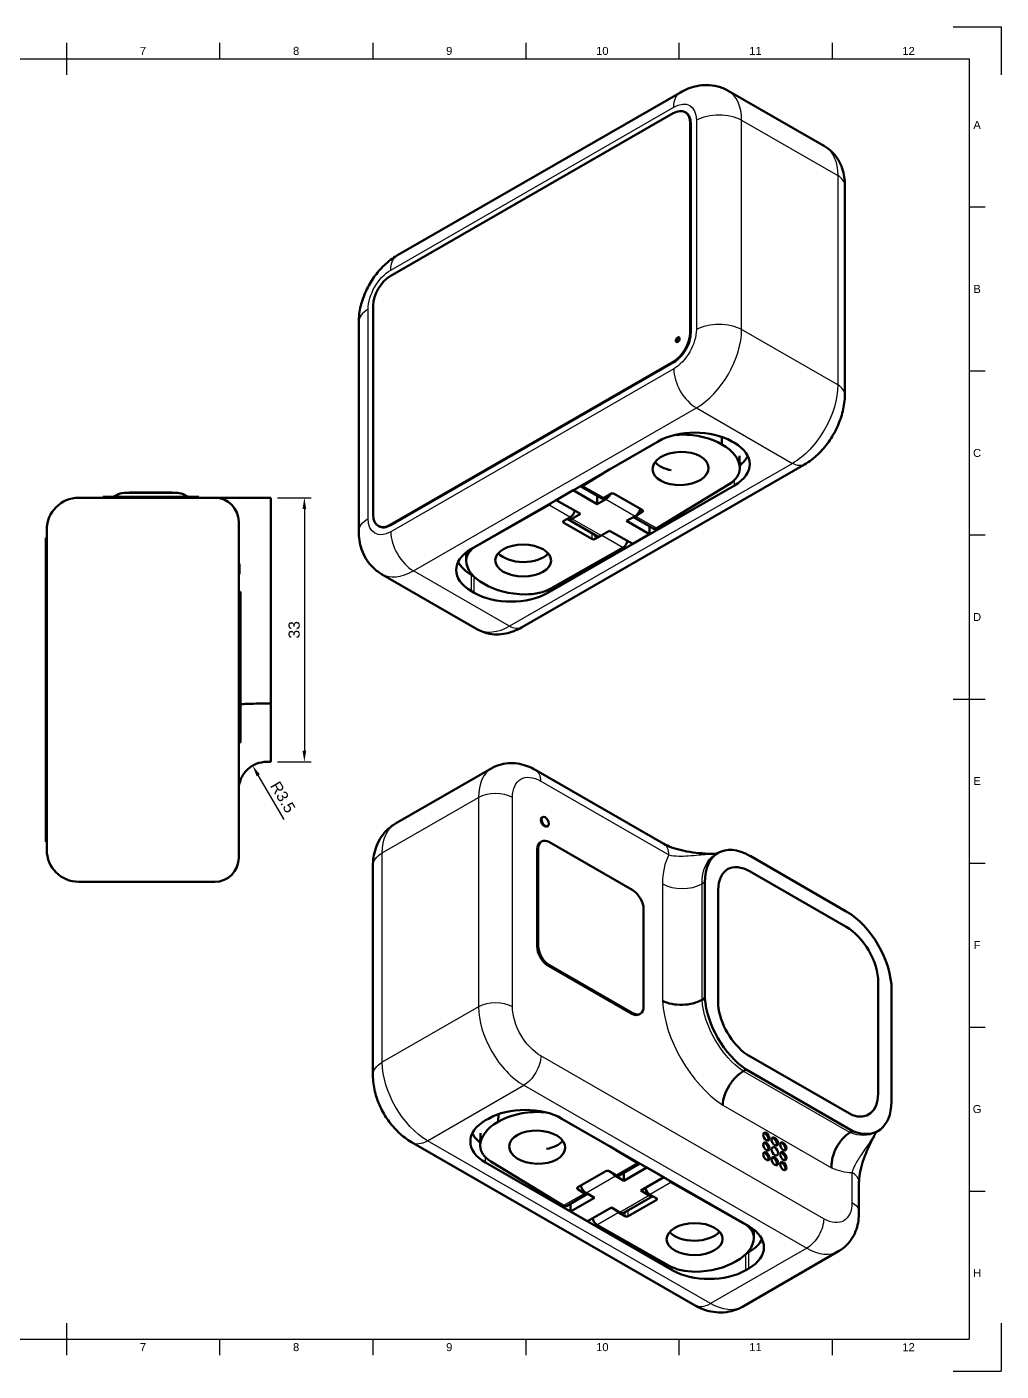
# Model space of a CAD drawing. Header units: millimetres. Extents: x 0 to 594, y 0 to 420.
# Drawn here: x 289.6 to 594, y 0 to 420 of the extents above; entities that cross this region are included whole.
import ezdxf
from ezdxf.enums import TextEntityAlignment as Align

# ---------------------------------------------------------------- set-up
doc = ezdxf.new("R2010")
doc.units = ezdxf.units.MM
doc.header["$LTSCALE"] = 0.75
for name, color, linetype, lineweight in [('Border', 7, 'Continuous', 25), ('Dimensions', 7, 'Continuous', 25), ('Visible', 7, 'Continuous', 50), ('Visible Narrow', 7, 'Continuous', 25)]:
    doc.layers.add(name, color=color, linetype=linetype, lineweight=lineweight)
doc.styles.add('FusionTitle', font='arial.ttf')
doc.styles.get("Standard").update_dxf_attribs({"font": 'arial.ttf'})
doc.dimstyles.new('ISO-25', dxfattribs={"dimtxt": 3.5, "dimasz": 3.5, "dimexe": 2.1, "dimexo": 2.1, "dimgap": 1.4, "dimtad": 1, "dimzin": 12, "dimdsep": 46, "dimtxsty": 'Standard', "dimcen": 0, "dimclrd": 256, "dimclre": 256, "dimclrt": 256, "dimazin": 3, "dimtp": 0.1, "dimtm": 0.1, "dimtfac": 0.714286, "dimtmove": 0, "dimatfit": 3, "dimfxl": 1, "dimtzin": 12, "dimarcsym": 0})

# ---------------------------------------------------------------- blocks, each defined once
blk = doc.blocks.new('ISO_A2_SHEET')
at = {"layer": 'Border'}
for p, q in [((302, 415), (302, 405)), ((349.8333, 415), (349.8333, 410)), ((397.6666, 415), (397.6666, 410)), ((445.4999, 415), (445.4999, 410)), ((493.3332, 415), (493.3332, 410)), ((541.1665, 415), (541.1665, 410)), ((20, 410), (584, 410)), ((584, 410), (584, 10)), ((584, 363.75), (589, 363.75)), ((584, 312.5), (589, 312.5)), ((584, 261.25), (589, 261.25)), ((579, 210), (589, 210)), ((584, 158.75), (589, 158.75)), ((584, 107.5), (589, 107.5)), ((584, 56.25), (589, 56.25)), ((302, 15), (302, 5)), ((20, 10), (584, 10)), ((349.8333, 10), (349.8333, 5)), ((397.6666, 10), (397.6666, 5)), ((445.4999, 10), (445.4999, 5)), ((493.3332, 10), (493.3332, 5)), ((541.1665, 10), (541.1665, 5))]:
    blk.add_line(p, q, dxfattribs=at)
at = {"layer": 'Defpoints'}
for p, q in [((579, 420), (594, 420)), ((594, 420), (594, 405)), ((594, 15), (594, 0)), ((579, 0), (594, 0))]:
    blk.add_line(p, q, dxfattribs=at)
at = {"layer": 'Border', "style": 'FusionTitle'}
for s, p in [('7', (325.91665, 412.5)), ('8', (373.74995, 412.5)), ('9', (421.58325, 412.5)), ('10', (469.41655, 412.5)), ('11', (517.24985, 412.5)), ('12', (565.08315, 412.5)), ('A', (586.5, 389.375)), ('B', (586.5, 338.125)), ('C', (586.5, 286.875)), ('D', (586.5, 235.625)), ('E', (586.5, 184.375)), ('F', (586.5, 133.125)), ('G', (586.5, 81.875)), ('H', (586.5, 30.625)), ('7', (325.91665, 7.5)), ('8', (373.74995, 7.5)), ('9', (421.58325, 7.5)), ('10', (469.41655, 7.5)), ('11', (517.24985, 7.5)), ('12', (565.08315, 7.5))]:
    blk.add_text(s, height=2.5, dxfattribs=at).set_placement(p, align=Align.MIDDLE)
blk = doc.blocks.new('*D20')
at = {"layer": 'Defpoints', "color": 0, "transparency": 16777216}
for p in [(365.83, 272.87), (365.83, 190.37), (376.33, 190.37)]:
    blk.add_point(p, dxfattribs=at)
at = {"layer": 'Dimensions', "lineweight": -2, "transparency": 16777216}
for p, q in [((367.93, 272.87), (378.43, 272.87)), ((376.33, 269.37), (376.33, 193.87)), ((367.93, 190.37), (378.43, 190.37))]:
    blk.add_line(p, q, dxfattribs=at)
at = {"layer": 'Dimensions', "transparency": 16777216}
for points in [[(375.74, 269.37), (376.91, 269.37), (376.33, 272.87)], [(375.74, 193.87), (376.91, 193.87), (376.33, 190.37)]]:
    blk.add_solid(points, dxfattribs=at)
at = {"layer": 'Dimensions', "transparency": 16777216, "insert": (373.14, 231.62), "char_height": 3.5, "attachment_point": 5, "rotation": 90}
blk.add_mtext('33', dxfattribs=at)
blk = doc.blocks.new('*D21')
at = {"layer": 'Defpoints', "color": 0, "transparency": 16777216}
for p in [(360.14, 189.17), (364.58, 181.62)]:
    blk.add_point(p, dxfattribs=at)
at = {"layer": 'Dimensions', "lineweight": -2, "transparency": 16777216}
blk.add_line((370.05, 172.32), (361.91, 186.15), dxfattribs=at)
at = {"layer": 'Dimensions', "transparency": 16777216}
blk.add_solid([(362.42, 186.45), (361.41, 185.85), (360.14, 189.17)], dxfattribs=at)
at = {"layer": 'Dimensions', "transparency": 16777216, "insert": (369.62, 179.34), "char_height": 3.5, "attachment_point": 5, "rotation": 300.4685}
blk.add_mtext('R3.5', dxfattribs=at)

msp = doc.modelspace()

# ---------------------------------------------------------------- linework, layer by layer
at = {"layer": 'Visible', "extrusion": (0.707107, -0.407196, -0.578093)}
for p, q in [((405.404, 348.63, -50.069), (493.792, 399.529, 22.193)), ((508.763, 400.019, 27.951), (538.815, 382.714, 3.382)), ((491.535, 392.993, 29.558), (403.146, 342.094, -42.704)), ((495.454, 393.259, 33.732), (495.277, 393.361, 33.877)), ((496.838, 324.512, 84.281), (496.838, 389.915, 38.213)), ((497.015, 324.41, 84.137), (497.015, 389.814, 38.068)), ((545.173, 305.068, 56.678), (545.173, 370.472, 10.609)), ((397.843, 332.908, -42.72), (397.843, 267.504, 3.348)), ((393.323, 262.313, -4.022), (393.323, 327.716, -50.091)), ((403.146, 264.427, 12.003), (491.535, 315.326, 84.265)), ((403.323, 264.325, 11.859), (491.711, 315.224, 84.12)), ((428.514, 256.905, 23.031), (486.85, 290.499, 70.724)), ((506.725, 291.898, 64.858), (506.791, 289.51, 66.62)), ((509.831, 290.499, 70.724), (510.715, 289.99, 70.001)), ((512.366, 282.098, 56.369), (512.259, 286.003, 53.488)), ((444.189, 232.36, -15.612), (532.577, 283.259, 56.65)), ((463.331, 276.65, 50.817), (471.752, 281.804, 57.486)), ((510.715, 276.756, 51.213), (452.379, 243.162, 3.521)), ((460.334, 275.229, 49.045), (455.03, 272.175, 44.71)), ((467.847, 270.902, 42.903), (460.334, 275.229, 49.045)), ((462.477, 276.463, 49.603), (469.003, 272.705, 44.268)), ((467.847, 273.371, 41.165), (467.847, 270.902, 42.903)), ((472.067, 274.099, 47.034), (469.98, 272.821, 45.381)), ((481.903, 269.064, 39.846), (473.127, 274.118, 47.02)), ((509.076, 277.168, 49.813), (486.465, 263.328, 31.904)), ((452.815, 270.685, 42.155), (430.194, 257.864, 23.516)), ((455.03, 272.175, 44.71), (462.543, 267.848, 38.567)), ((470.498, 272.429, 45.071), (467.847, 270.902, 42.903)), ((457.376, 265.673, 35), (459.464, 266.856, 36.72)), ((466.152, 260.014, 26.954), (457.376, 265.067, 34.129)), ((458.644, 266.199, 34.96), (467.805, 260.923, 27.471)), ((462.543, 267.848, 38.567), (459.892, 266.321, 36.4)), ((477.007, 265.627, 35.414), (479.659, 267.154, 37.582)), ((484.198, 261.486, 29.535), (477.007, 265.627, 35.414)), ((479.15, 266.861, 35.972), (485.488, 263.212, 30.791)), ((479.816, 267.157, 37.339), (481.903, 268.434, 38.992)), ((399.58, 263.957, 7.54), (399.404, 264.059, 7.684)), ((468.908, 260.97, 28.355), (467.213, 260.009, 26.958)), ((469.052, 261.046, 28.91), (471.704, 262.573, 31.078)), ((471.704, 262.573, 31.078), (478.895, 258.432, 25.199)), ((478.895, 258.432, 25.199), (484.198, 261.486, 29.535)), ((484.198, 263.954, 27.796), (484.198, 261.486, 29.535)), ((453.327, 244.542, 4.603), (475.949, 257.363, 23.243)), ((426.916, 255.834, 15.29), (426.899, 253.359, 17.012)), ((400.413, 249.053, 1.759), (430.466, 231.747, -22.81)), ((429.112, 248.436, 0.155), (428.514, 248.781, 0.644)), ((429.398, 243.162, 3.521), (428.514, 243.671, 4.243))]:
    msp.add_line(p, q, dxfattribs=at)
at = {"layer": 'Visible', "extrusion": (1, 2.96652e-13, 2.96655e-13)}
for p, q in [((313.326, 272.875, 50.012), (313.326, 273.125, 50.012)), ((318.326, 273.125, 55.012), (338.326, 273.125, 55.012)), ((321.595, 274.375, 40.012), (321.595, 274.5, 40.012)), ((333.4, 274.375, 48.426), (323.251, 274.375, 48.426)), ((335.056, 274.375, 40.012), (335.056, 274.5, 40.012)), ((343.326, 272.875, 50.012), (343.326, 273.125, 50.012)), ((348.326, 272.875, 62.512), (305.826, 272.875, 62.512)), ((364.576, 272.875, -19.988), (365.826, 272.875, -19.988)), ((295.826, 260.375, 62.512), (295.576, 260.375, 62.512)), ((295.576, 172.875, 70.012), (295.576, 252.875, 70.012)), ((295.826, 252.875, 72.512), (295.826, 172.875, 72.512)), ((355.826, 172.875, 75.012), (355.826, 252.875, 75.012)), ((355.826, 252.267, 60.835), (356.076, 252.267, 60.835)), ((365.826, 252.875, 0.012), (365.826, 208.576, 0.012)), ((355.826, 249.009, 60.835), (356.076, 249.009, 60.835)), ((355.826, 243.478, 59.112), (356.326, 243.478, 59.112)), ((356.326, 238.478, 64.112), (356.326, 201.441, 64.112)), ((365.826, 208.576, 0.012), (364.576, 208.576, 0.012)), ((355.826, 196.441, 59.112), (356.326, 196.441, 59.112)), ((365.826, 190.375, -18.239), (364.576, 190.375, -18.239)), ((295.826, 165.375, 62.512), (295.576, 165.375, 62.512)), ((305.826, 152.875, 62.512), (348.326, 152.875, 62.512))]:
    msp.add_line(p, q, dxfattribs=at)
at = {"layer": 'Visible', "extrusion": (0.707107, 0.407196, 0.578093)}
for p, q in [((404.84, 171.088, -0.809), (434.892, 188.394, 23.76)), ((448.616, 187.781, 16.562), (488.645, 164.73, -16.164)), ((450.55, 173.016, 28.414), (450.726, 173.118, 28.559)), ((452.175, 170.193, 28.414), (452.352, 170.294, 28.559)), ((450.085, 165.295, 34.421), (450.439, 165.499, 34.71)), ((478.78, 150.37, 10.7), (452.934, 165.253, 31.831)), ((449.045, 162.998, 37.311), (449.045, 132.718, 58.64)), ((449.398, 163.202, 37.6), (449.398, 132.922, 58.929)), ((505.603, 161.926, -13.816), (504.719, 161.417, -14.538)), ((545.636, 143.64, -49.902), (515.584, 160.946, -25.333)), ((397.75, 157.828, 4.972), (397.75, 92.425, 51.041)), ((515.584, 156.107, -21.925), (545.636, 138.802, -46.494)), ((545.636, 138.802, -46.494), (515.584, 156.107, -21.925)), ((501.441, 152.738, -2.254), (501.441, 116.522, 23.256)), ((505.626, 114.34, 19.674), (505.626, 150.329, -5.675)), ((505.626, 150.329, -5.675), (505.626, 114.34, 19.674)), ((482.315, 113.966, 32.018), (482.315, 144.246, 10.689)), ((452.58, 126.594, 58.629), (478.426, 111.711, 37.498)), ((452.934, 126.798, 58.918), (478.78, 111.914, 37.787)), ((555.593, 121.548, -46.521), (555.54, 86.626, -21.858)), ((555.54, 86.626, -21.858), (555.593, 121.548, -46.521)), ((559.725, 84.193, -25.262), (559.778, 119.145, -49.947)), ((501.441, 116.522, 23.256), (500.558, 116.013, 22.533)), ((480.921, 111.466, 34.619), (481.275, 111.669, 34.908)), ((547.334, 80.052, -7.19), (514.538, 98.938, 19.623)), ((514.538, 98.938, 19.623), (547.334, 80.052, -7.19)), ((514.347, 94.21, 23.187), (513.463, 93.701, 22.464)), ((514.347, 94.21, 23.187), (547.672, 75.019, -4.059)), ((436.93, 80.272, 60.667), (436.865, 77.885, 62.429)), ((432.94, 78.364, 65.81), (433.824, 78.873, 66.533)), ((456.805, 78.873, 66.533), (515.142, 45.28, 18.84)), ((409.831, 71.511, 51.019), (498.219, 20.612, -21.243)), ((431.289, 70.473, 52.178), (431.397, 74.377, 49.296)), ((547.672, 75.019, -4.059), (546.789, 74.51, -4.781)), ((555.563, 75.062, -13.741), (554.679, 74.553, -14.463)), ((471.904, 70.179, 53.295), (480.324, 65.025, 46.625)), ((491.277, 31.537, -0.671), (432.94, 65.13, 47.022)), ((457.19, 51.703, 27.713), (434.579, 65.543, 45.621)), ((474.653, 61.079, 40.077), (481.179, 64.837, 45.412)), ((483.322, 63.603, 44.854), (476.131, 59.462, 38.975)), ((488.625, 60.549, 40.519), (483.322, 63.603, 44.854)), ((470.528, 62.492, 42.829), (461.752, 57.439, 35.654)), ((473.675, 61.196, 41.19), (471.589, 62.473, 42.843)), ((476.131, 59.462, 38.975), (473.479, 60.989, 41.143)), ((476.131, 61.931, 37.237), (476.131, 59.462, 38.975)), ((481.434, 56.408, 34.64), (488.625, 60.549, 40.519)), ((513.462, 46.239, 19.325), (490.84, 59.06, 37.964)), ((549.6, 59.011, -16.239), (549.6, 49.669, -9.659)), ((458.168, 51.586, 26.6), (464.816, 55.415, 32.035)), ((461.752, 56.809, 34.801), (463.839, 55.531, 33.148)), ((464.318, 55.714, 33.654), (466.97, 54.187, 31.486)), ((476.172, 49.483, 23.543), (485.18, 54.671, 30.907)), ((484.086, 54.881, 32.472), (481.434, 56.408, 34.64)), ((484.192, 55.231, 32.529), (486.279, 54.048, 30.808)), ((466.97, 54.187, 31.486), (459.457, 49.86, 25.344)), ((459.457, 52.329, 23.605), (459.457, 49.86, 25.344)), ((464.76, 46.807, 21.008), (472.273, 51.133, 27.15)), ((472.273, 51.133, 27.15), (474.925, 49.606, 24.982)), ((486.279, 53.442, 29.938), (477.503, 48.388, 22.763)), ((459.457, 49.86, 25.344), (464.76, 46.807, 21.008)), ((476.443, 48.383, 22.767), (474.355, 49.567, 24.487)), ((467.706, 45.738, 19.051), (490.328, 32.917, 0.412)), ((516.74, 44.209, 11.099), (516.757, 41.734, 12.821)), ((513.19, 20.122, -27.001), (543.242, 37.427, -2.432)), ((515.142, 37.155, -3.547), (514.543, 36.811, -4.037)), ((515.142, 32.046, 0.052), (514.258, 31.537, -0.671))]:
    msp.add_line(p, q, dxfattribs=at)
at = {"layer": 'Visible', "extrusion": (0.707107, -0.407196, -0.578093)}
msp.add_circle((525.288, 220.171, 170.455), 0.831, dxfattribs=at)
at = {"layer": 'Visible', "extrusion": (0.022146, -0.804393, 0.593684)}
msp.add_circle((501.434, 205.132, -182.105), 8.75, dxfattribs=at)
at = {"layer": 'Visible', "extrusion": (0.005568, 0.820728, -0.571292)}
msp.add_circle((-442.965, 160.421, 200.597), 8.75, dxfattribs=at)
at = {"layer": 'Visible', "extrusion": (0.707107, 0.407196, 0.578093)}
msp.add_circle((-76.535, -252.438, 405.714), 1.629, dxfattribs=at)
at = {"layer": 'Visible', "extrusion": (-0.022146, -0.804393, 0.593684)}
msp.add_circle((446.982, 90.857, -35.262), 8.75, dxfattribs=at)
at = {"layer": 'Visible', "extrusion": (-0.707107, -0.407196, -0.578093)}
for centre in [(196.337, -271.416, -405.464), (198.994, -268.769, -405.464), (198.983, -274.073, -405.464), (201.63, -276.729, -405.464), (201.65, -266.123, -405.464), (201.64, -271.426, -405.464), (204.287, -274.083, -405.464), (204.297, -268.78, -405.464), (206.943, -271.436, -405.464)]:
    msp.add_circle(centre, 1.405, dxfattribs=at)
at = {"layer": 'Visible', "extrusion": (-0.005568, 0.820728, -0.571292)}
msp.add_circle((-498.512, 31.712, 24.05), 8.75, dxfattribs=at)
at = {"layer": 'Visible', "extrusion": (-0.707107, 0.407196, 0.578093)}
for centre, radius, start, end in [((-580.539, 162.28, -170.455), 7.5, 134.88921, 224.88921), ((-492.322, 73.721, -170.455), 7.5, 224.88921, 314.88921), ((-523.862, 218.739, -170.455), 7.5, 44.88921, 134.88921), ((-525.288, 220.171, -170.705), 0.831, 192.25286, 347.74714), ((-472.244, 192.404, -185.597), 1.875, 8.0675, 46.68394), ((-461.879, 181.841, -195), 1.875, 44.43806, 124.33528), ((-472.648, 192.124, -208.661), 2.5, 44.88921, 113.67483), ((-435.644, 130.18, -170.455), 7.5, 314.88921, 44.88921), ((-472.244, 192.404, -208.911), 1.875, 25.34774, 46.68394), ((-462.062, 181.496, -208.661), 2.5, 0, 44.88921), ((-461.879, 181.841, -218.313), 1.875, 44.43806, 124.33528)]:
    msp.add_arc(centre, radius, start, end, dxfattribs=at)
at = {"layer": 'Visible', "extrusion": (0.707107, -0.407196, -0.578093)}
for centre, radius, start, end in [((580.539, 162.28, 170.705), 7.5, 360, 45.11079), ((523.862, 218.739, 170.705), 7.5, 45.11079, 135.11079), ((472.648, 192.124, 195.705), 2.5, 84.05585, 135.11079), ((461.879, 181.841, 185.597), 1.875, 104.45147, 135.56194), ((472.244, 192.404, 195), 1.875, 133.31606, 180), ((462.062, 181.496, 195.705), 2.5, 135.11079, 187.2764), ((435.644, 130.18, 170.705), 7.5, 135.11079, 180), ((472.244, 192.404, 218.313), 1.875, 133.31606, 180)]:
    msp.add_arc(centre, radius, start, end, dxfattribs=at)
at = {"layer": 'Visible', "extrusion": (-2.10232e-13, 0.817547, -0.575862)}
for centre, start, end in [((-498.341, 213.617, 196.769), 45, 135), ((-499.224, 212.733, 196.769), 135, 225), ((-499.224, 212.733, 203.019), 195.84393, 216.17025), ((-440.004, 155.28, 196.769), 315, 45), ((-440.004, 155.28, 203.019), 315, 344.15607), ((-440.888, 154.397, 196.769), 225, 315)]:
    msp.add_arc(centre, 16.25, start, end, dxfattribs=at)
at = {"layer": 'Visible', "extrusion": (-0.022146, 0.804393, -0.593684)}
for centre, radius, start, end in [((-501.579, 211.676, 182.105), 11.25, 79.64529, 91.26662), ((-501.434, 205.132, 182.105), 17.795, 91.26662, 137.5566), ((-502.14, 204.403, 182.105), 17.795, 134.28809, 180.57807), ((-501.434, 205.132, 187.605), 8.75, 289.50149, 334.78651), ((-508.685, 204.337, 182.105), 11.25, 180.57807, 225.92235), ((-479.953, 192.263, 182.105), 0.75, 45.92235, 135.92235), ((-488.586, 183.347, 182.105), 0.75, 135.92235, 225.92235)]:
    msp.add_arc(centre, radius, start, end, dxfattribs=at)
at = {"layer": 'Visible', "extrusion": (-2.96652e-13, 1, -2.22045e-16)}
for centre, radius, start, end in [((-318.326, 50.012, 273.125), 5, 0, 90), ((-328.326, 40.012, 274.5), 6.731, 0, 180), ((-338.326, 50.012, 273.125), 5, 90, 180)]:
    msp.add_arc(centre, radius, start, end, dxfattribs=at)
at = {"layer": 'Visible', "extrusion": (3.04677e-13, -1.77054e-14, -1)}
msp.add_arc((-315.791, 276.625, -45.186), 3.5, 237.00411, 270, dxfattribs=at)
at = {"layer": 'Visible', "extrusion": (2.96655e-13, -2.22045e-16, -1)}
for centre, radius, start, end in [((-320.012, 270.125, -45.186), 4.25, 57.00411, 90), ((-305.826, 262.875, -62.512), 10, 0, 90), ((-348.326, 160.375, -62.512), 7.5, 180, 270)]:
    msp.add_arc(centre, radius, start, end, dxfattribs=at)
at = {"layer": 'Visible', "extrusion": (2.96652e-13, -1, 2.22045e-16)}
for centre, start, end in [((323.251, 45.186, -274.375), 90, 180), ((333.4, 45.186, -274.375), 0, 90)]:
    msp.add_arc(centre, 3.24, start, end, dxfattribs=at)
at = {"layer": 'Visible'}
for centre, radius, start, end in [((336.64, 270.125, 45.186), 4.25, 57.00411, 90), ((340.86, 276.625, 45.186), 3.5, 237.00411, 270), ((348.326, 265.375, 62.512), 7.5, 0, 90), ((305.826, 162.875, 62.512), 10, 180, 270)]:
    msp.add_arc(centre, radius, start, end, dxfattribs=at)
at = {"layer": 'Visible', "extrusion": (1, 2.96652e-13, 2.96655e-13)}
for centre, radius, start, end in [((252.875, -19.988, 365.826), 20, 0, 90), ((252.875, 62.512, 295.826), 10, 0, 90), ((250.638, 60.835, 356.076), 1.629, 0, 180), ((238.478, 59.112, 356.326), 5, 0, 90), ((210.305, -19.913, 365.826), 20, 94.95809, 175.1985), ((201.441, 59.112, 356.326), 5, 90, 180), ((172.875, 62.512, 295.826), 10, 90, 180)]:
    msp.add_arc(centre, radius, start, end, dxfattribs=at)
at = {"layer": 'Visible', "extrusion": (-1, -2.96652e-13, -2.96655e-13)}
for centre, radius, start, end in [((-252.875, 62.512, -355.826), 12.5, 90, 180), ((-252.875, 62.512, -295.576), 7.5, 90, 180), ((-172.875, 62.512, -295.576), 7.5, 0, 90), ((-172.875, 62.512, -355.826), 12.5, 0, 90)]:
    msp.add_arc(centre, radius, start, end, dxfattribs=at)
at = {"layer": 'Visible', "extrusion": (-0.005568, -0.820728, 0.571292)}
for centre, radius, start, end in [((456.096, 181.744, -200.597), 0.75, 135.22294, 225.22294), ((436.42, 160.356, -200.597), 11.25, 135.22294, 180.56722), ((464.906, 173.002, -200.597), 0.75, 225.22294, 315.22294), ((442.965, 160.421, -200.597), 17.795, 180.56722, 226.8572), ((442.965, 160.421, -206.097), 8.75, 206.84116, 333.15884), ((443.686, 159.706, -200.597), 17.795, 223.58868, 269.87866), ((443.672, 153.161, -200.597), 11.25, 269.87866, 315.22294)]:
    msp.add_arc(centre, radius, start, end, dxfattribs=at)
at = {"layer": 'Visible', "extrusion": (0.707107, 0.407196, 0.578093)}
for centre, radius, start, end in [((-76.535, -252.438, 405.464), 1.629, 0, 180), ((-86.365, -245.076, 405.464), 5, 0, 45.11079), ((-86.365, -245.076, 405.964), 5, 315.11079, 45.11079), ((-131.99, -311.277, 415.464), 20, 315.11079, 45.11079), ((-131.99, -311.277, 415.464), 14.082, 315.11079, 45.11079), ((-112.161, -270.972, 405.964), 5, 225.11079, 315.11079), ((-161.983, -341.387, 415.464), 14.082, 225.07937, 315.11079), ((-112.605, -218.937, 405.464), 5, 45.11079, 135.11079), ((-112.605, -218.937, 405.964), 5, 45.11079, 135.11079), ((-138.401, -244.833, 405.964), 5, 135.11079, 225.11079), ((-162.097, -281.18, 415.464), 20, 50.06889, 130.3093), ((-162.097, -281.18, 415.464), 14.082, 51.02029, 129.38799), ((-138.401, -244.833, 405.464), 5, 135.11079, 180), ((-192.196, -311.185, 415.464), 14.082, 145.2428, 224.94077), ((-192.196, -311.185, 415.464), 20, 143.60942, 224.90935), ((-182.062, -222.704, 393.072), 1.875, 133.31606, 171.93246), ((-181.658, -222.984, 370.464), 2.5, 66.32517, 135.11079), ((-182.062, -222.704, 369.759), 1.875, 133.31606, 180.64866), ((-192.426, -233.267, 383.67), 1.875, 55.66472, 135.56194), ((-192.426, -233.267, 360.356), 1.875, 55.66472, 135.56194), ((-192.244, -233.611, 370.464), 2.5, 135.11079, 180)]:
    msp.add_arc(centre, radius, start, end, dxfattribs=at)
at = {"layer": 'Visible', "extrusion": (-0.707107, -0.407196, -0.578093)}
for centre, radius, start, end in [((131.99, -311.277, -415.464), 14.082, 134.88921, 224.88921), ((161.983, -341.387, -415.464), 20, 224.88921, 314.88921), ((161.983, -341.387, -415.464), 14.082, 224.88921, 314.92063), ((162.097, -281.18, -415.464), 14.082, 50.61201, 128.97971), ((192.196, -311.185, -415.464), 14.082, 315.05923, 34.7572), ((196.337, -271.416, -404.964), 1.405, 194.54353, 345.45647), ((198.983, -274.073, -404.964), 1.405, 194.54353, 345.45647), ((198.994, -268.769, -404.964), 1.405, 194.54353, 345.45647), ((201.65, -266.123, -404.964), 1.405, 194.54353, 345.45647), ((201.63, -276.729, -404.964), 1.405, 194.54353, 345.45647), ((204.287, -274.083, -404.964), 1.405, 194.54353, 345.45647), ((204.297, -268.78, -404.964), 1.405, 194.54353, 345.45647), ((206.943, -271.436, -404.964), 1.405, 194.54353, 345.45647), ((181.658, -222.984, -383.42), 2.5, 44.88921, 79.57416), ((182.062, -222.704, -383.67), 1.875, 360, 46.68394), ((192.426, -233.267, -393.072), 1.875, 44.43806, 75.54848), ((192.244, -233.611, -383.42), 2.5, 7.53116, 44.88921), ((182.062, -222.704, -360.356), 1.875, 360, 46.68394), ((192.426, -233.267, -369.759), 1.875, 44.43806, 85.41197)]:
    msp.add_arc(centre, radius, start, end, dxfattribs=at)
at = {"layer": 'Visible', "extrusion": (-2.09166e-13, 0.817547, -0.575862)}
for centre, start, end in [((-445.315, 88.323, 26.169), 45, 135), ((-444.431, 87.439, 26.169), 315, 45), ((-444.431, 87.439, 32.419), 323.82974, 344.15607), ((-503.651, 29.987, 26.169), 135, 225), ((-503.651, 29.987, 32.419), 195.84393, 225), ((-502.767, 29.103, 26.169), 225, 315)]:
    msp.add_arc(centre, 16.25, start, end, dxfattribs=at)
at = {"layer": 'Visible', "extrusion": (0.022146, 0.804393, -0.593684)}
for centre, radius, start, end in [((-447.688, 91.586, 35.262), 17.795, 42.4434, 88.73338), ((-447.543, 98.13, 35.262), 11.25, 88.73338, 100.35469), ((-446.982, 90.857, 35.262), 17.795, 359.42193, 45.71191), ((-446.982, 90.857, 40.762), 8.75, 205.21349, 250.49851), ((-440.437, 90.791, 35.262), 11.25, 314.07765, 359.42193), ((-469.169, 78.717, 35.262), 0.75, 44.07765, 134.07765), ((-460.536, 69.801, 35.262), 0.75, 314.07765, 44.07765)]:
    msp.add_arc(centre, radius, start, end, dxfattribs=at)
at = {"layer": 'Visible', "extrusion": (0.005568, -0.820728, 0.571292)}
for centre, radius, start, end in [((486.102, 53.749, -24.05), 0.75, 314.77706, 44.77706), ((477.292, 45.008, -24.05), 0.75, 224.77706, 314.77706), ((505.778, 32.362, -24.05), 11.25, 359.43278, 44.77706), ((498.512, 31.712, -29.55), 8.75, 206.84116, 333.15884), ((499.233, 32.427, -24.05), 17.795, 313.1428, 359.43278), ((498.512, 31.712, -24.05), 17.795, 270.12134, 316.41132), ((498.526, 25.167, -24.05), 11.25, 224.77706, 270.12134)]:
    msp.add_arc(centre, radius, start, end, dxfattribs=at)
at = {"layer": 'Visible'}
for points, knots in [([(493.792, 399.529, 22.193), (494.554, 399.968, 22.495), (495.363, 400.365, 22.82), (497.09, 401.045, 23.511), (498.01, 401.327, 23.875), (499.97, 401.721, 24.635), (501.012, 401.833, 25.03), (503.19, 401.808, 25.841), (504.326, 401.669, 26.257), (506.592, 401.076, 27.099), (507.719, 400.621, 27.525), (508.763, 400.019, 27.951)], [1.57079633, 1.57079633, 1.57079633, 1.57079633, 1.72748922, 1.72748922, 1.88418211, 1.88418211, 2.040875, 2.040875, 2.19756789, 2.19756789, 2.35426078, 2.35426078, 2.35426078, 2.35426078]), ([(545.173, 370.472, 10.609), (545.173, 371.349, 10.231), (545.114, 372.232, 9.823), (544.85, 374.004, 8.958), (544.645, 374.894, 8.5), (544.05, 376.662, 7.547), (543.659, 377.541, 7.051), (542.654, 379.237, 6.033), (542.038, 380.053, 5.511), (540.578, 381.528, 4.453), (539.734, 382.184, 3.918), (538.815, 382.714, 3.382)], [3.14159265, 3.14159265, 3.14159265, 3.14159265, 3.29905903, 3.29905903, 3.4565254, 3.4565254, 3.61399178, 3.61399178, 3.77145815, 3.77145815, 3.92892453, 3.92892453, 3.92892453, 3.92892453]), ([(393.323, 327.716, -50.091), (393.323, 329.478, -50.694), (393.556, 331.166, -51.201), (394.343, 334.42, -51.974), (394.901, 335.987, -52.24), (396.286, 338.991, -52.504), (397.115, 340.427, -52.502), (399.024, 343.129, -52.232), (400.103, 344.395, -51.963), (402.529, 346.704, -51.184), (403.875, 347.749, -50.674), (405.404, 348.63, -50.069)], [0, 0, 0, 0, 0.3141593, 0.3141593, 0.6283185, 0.6283185, 0.9424778, 0.9424778, 1.2566371, 1.2566371, 1.5707963, 1.5707963, 1.5707963, 1.5707963]), ([(532.577, 283.259, 56.65), (534.094, 284.133, 57.406), (535.474, 285.198, 58.044), (537.998, 287.599, 59.017), (539.141, 288.938, 59.353), (541.171, 291.813, 59.691), (542.058, 293.349, 59.694), (543.533, 296.545, 59.363), (544.121, 298.204, 59.031), (544.94, 301.591, 58.065), (545.173, 303.319, 57.431), (545.173, 305.068, 56.678)], [1.5707963, 1.5707963, 1.5707963, 1.5707963, 1.8849556, 1.8849556, 2.1991149, 2.1991149, 2.5132741, 2.5132741, 2.8274334, 2.8274334, 3.1415927, 3.1415927, 3.1415927, 3.1415927]), ([(364.576, 272.875, -19.988), (362.556, 272.875, -18.216), (360.523, 272.875, -16.433), (356.674, 272.875, -12.629), (354.86, 272.875, -10.608), (351.498, 272.875, -5.838), (350.05, 272.875, -3.051), (348.632, 272.875, 1.876), (348.326, 272.875, 3.899), (348.326, 272.875, 5.903)], [-0.0011402, -0.0011402, -0.0011402, -0.0011402, 0.3212601, 0.3212601, 0.6470922, 0.6470922, 1.0181255, 1.0181255, 1.25858, 1.25858, 1.25858, 1.25858]), ([(400.413, 249.053, 1.759), (399.364, 249.657, 1.33), (398.4, 250.408, 0.902), (396.745, 252.08, 0.056), (396.053, 252.998, -0.362), (394.938, 254.879, -1.176), (394.512, 255.841, -1.573), (393.873, 257.744, -2.336), (393.657, 258.685, -2.702), (393.383, 260.527, -3.394), (393.323, 261.429, -3.72), (393.323, 262.313, -4.022)], [5.49585344, 5.49585344, 5.49585344, 5.49585344, 5.65331981, 5.65331981, 5.81078618, 5.81078618, 5.96825256, 5.96825256, 6.12571893, 6.12571893, 6.28318531, 6.28318531, 6.28318531, 6.28318531]), ([(430.466, 231.747, -22.81), (431.38, 231.221, -22.278), (432.366, 230.821, -21.745), (434.364, 230.299, -20.692), (435.375, 230.174, -20.173), (437.337, 230.151, -19.159), (438.29, 230.252, -18.665), (440.111, 230.618, -17.715), (440.981, 230.884, -17.259), (442.641, 231.537, -16.396), (443.433, 231.924, -15.989), (444.189, 232.36, -15.612)], [0.78733187, 0.78733187, 0.78733187, 0.78733187, 0.94402476, 0.94402476, 1.10071765, 1.10071765, 1.25741054, 1.25741054, 1.41410344, 1.41410344, 1.57079633, 1.57079633, 1.57079633, 1.57079633]), ([(356.326, 208.34, 5.847), (356.387, 208.346, 5.673), (356.454, 208.353, 5.5), (356.974, 208.4, 4.282), (357.621, 208.438, 3.331), (359.244, 208.503, 1.732), (360.203, 208.53, 1.098), (362.31, 208.566, 0.234), (363.437, 208.576, 0.012), (364.576, 208.576, 0.012)], [-0.43233029, -0.43233029, -0.43233029, -0.43233029, -0.41009124, -0.41009124, -0.27328473, -0.27328473, -0.13660575, -0.13660575, 0, 0, 0, 0]), ([(355.826, 181.625, -17.905), (355.826, 181.637, -17.906), (355.826, 181.649, -17.906), (355.83, 182.828, -17.947), (356.069, 183.983, -17.989), (356.974, 186.105, -18.068), (357.621, 187.056, -18.105), (359.243, 188.655, -18.168), (360.203, 189.289, -18.194), (362.31, 190.153, -18.229), (363.437, 190.375, -18.239), (364.576, 190.375, -18.239)], [-0.00142892, -0.00142892, -0.00142892, -0.00142892, 0, 0, 0.14019208, 0.14019208, 0.27699722, 0.27699722, 0.41368276, 0.41368276, 0.55029962, 0.55029962, 0.55029962, 0.55029962]), ([(434.892, 188.394, 23.76), (435.807, 188.92, 23.227), (436.792, 189.32, 22.695), (438.791, 189.842, 21.642), (439.801, 189.967, 21.123), (441.764, 189.99, 20.109), (442.717, 189.889, 19.615), (444.538, 189.522, 18.665), (445.408, 189.257, 18.209), (447.068, 188.604, 17.346), (447.859, 188.217, 16.939), (448.616, 187.781, 16.562)], [3.92892453, 3.92892453, 3.92892453, 3.92892453, 4.08561742, 4.08561742, 4.24231031, 4.24231031, 4.3990032, 4.3990032, 4.55569609, 4.55569609, 4.71238898, 4.71238898, 4.71238898, 4.71238898]), ([(404.84, 171.088, -0.809), (403.79, 170.484, -0.38), (402.827, 169.733, 0.048), (401.172, 168.061, 0.894), (400.48, 167.143, 1.312), (399.365, 165.262, 2.126), (398.939, 164.3, 2.523), (398.299, 162.397, 3.286), (398.084, 161.456, 3.652), (397.809, 159.614, 4.344), (397.75, 158.712, 4.67), (397.75, 157.828, 4.972)], [2.35426078, 2.35426078, 2.35426078, 2.35426078, 2.51172716, 2.51172716, 2.66919353, 2.66919353, 2.8266599, 2.8266599, 2.98412628, 2.98412628, 3.14159265, 3.14159265, 3.14159265, 3.14159265]), ([(505.036, 161.6, -22.027), (503.861, 161.614, -22.005), (502.707, 161.651, -21.948), (500.248, 161.795, -21.72), (498.944, 161.914, -21.529), (496.434, 162.248, -20.976), (495.23, 162.463, -20.613), (492.989, 162.986, -19.693), (491.946, 163.295, -19.134), (490.089, 163.984, -17.8), (489.282, 164.363, -17.028), (488.645, 164.73, -16.164)], [0.38858458, 0.38858458, 0.38858458, 0.38858458, 0.54109475, 0.54109475, 0.72046607, 0.72046607, 0.89983739, 0.89983739, 1.07920872, 1.07920872, 1.25858004, 1.25858004, 1.25858004, 1.25858004]), ([(488.183, 115.732, 22.732), (488.191, 115.727, 22.725), (488.2, 115.723, 22.718), (489.037, 115.279, 22.014), (490.023, 114.941, 21.459), (492.163, 114.512, 20.709), (493.293, 114.42, 20.511), (495.572, 114.482, 20.487), (496.698, 114.637, 20.66), (498.798, 115.173, 21.358), (499.753, 115.55, 21.875), (500.558, 116.013, 22.533)], [-0.5517264, -0.5517264, -0.5517264, -0.5517264, -0.55031559, -0.55031559, -0.41009124, -0.41009124, -0.27328473, -0.27328473, -0.13660575, -0.13660575, 0, 0, 0, 0]), ([(397.75, 92.425, 51.041), (397.75, 90.663, 51.644), (397.983, 88.975, 52.151), (398.77, 85.721, 52.924), (399.327, 84.154, 53.19), (400.713, 81.15, 53.454), (401.542, 79.714, 53.452), (403.451, 77.012, 53.182), (404.529, 75.746, 52.913), (406.956, 73.437, 52.134), (408.302, 72.392, 51.624), (409.831, 71.511, 51.019)], [3.1415927, 3.1415927, 3.1415927, 3.1415927, 3.4557519, 3.4557519, 3.7699112, 3.7699112, 4.0840704, 4.0840704, 4.3982297, 4.3982297, 4.712389, 4.712389, 4.712389, 4.712389]), ([(507.04, 83.12, 22.637), (507.04, 83.13, 22.63), (507.041, 83.139, 22.623), (507.073, 84.089, 21.923), (507.271, 85.113, 21.371), (507.967, 87.184, 20.627), (508.451, 88.21, 20.432), (509.642, 90.153, 20.413), (510.339, 91.051, 20.587), (511.854, 92.601, 21.287), (512.658, 93.237, 21.806), (513.463, 93.701, 22.464)], [-0.00142892, -0.00142892, -0.00142892, -0.00142892, 0, 0, 0.14019208, 0.14019208, 0.27699722, 0.27699722, 0.41368276, 0.41368276, 0.55029962, 0.55029962, 0.55029962, 0.55029962]), ([(541.019, 63.553, -5.143), (541.019, 63.561, -5.148), (541.019, 63.569, -5.153), (540.994, 64.071, -5.473), (541.011, 64.588, -5.753), (541.126, 65.651, -6.233), (541.225, 66.195, -6.433), (541.63, 67.81, -6.894), (542.043, 68.877, -7.028), (543.112, 70.889, -6.945), (543.757, 71.815, -6.728), (545.201, 73.401, -5.971), (545.985, 74.047, -5.438), (546.789, 74.51, -4.781)], [-0.55177244, -0.55177244, -0.55177244, -0.55177244, -0.55061184, -0.55061184, -0.48026679, -0.48026679, -0.40992481, -0.40992481, -0.27296181, -0.27296181, -0.13637358, -0.13637358, 0, 0, 0, 0]), ([(555.008, 74.743, -22.116), (554.443, 73.716, -22.081), (553.908, 72.702, -22.017), (552.818, 70.505, -21.777), (552.275, 69.316, -21.582), (551.32, 66.979, -21.024), (550.91, 65.833, -20.661), (550.251, 63.638, -19.744), (550.001, 62.582, -19.188), (549.674, 60.634, -17.863), (549.6, 59.747, -17.096), (549.6, 59.011, -16.239)], [-2.22794371, -2.22794371, -2.22794371, -2.22794371, -2.07725142, -2.07725142, -1.89860447, -1.89860447, -1.71995753, -1.71995753, -1.54131059, -1.54131059, -1.36266364, -1.36266364, -1.36266364, -1.36266364]), ([(549.6, 49.669, -9.659), (549.6, 48.792, -9.281), (549.541, 47.909, -8.873), (549.277, 46.137, -8.008), (549.071, 45.247, -7.55), (548.477, 43.479, -6.597), (548.086, 42.6, -6.101), (547.081, 40.904, -5.083), (546.464, 40.088, -4.561), (545.004, 38.613, -3.503), (544.161, 37.956, -2.968), (543.242, 37.427, -2.432)], [0, 0, 0, 0, 0.15746637, 0.15746637, 0.31493275, 0.31493275, 0.47239912, 0.47239912, 0.6298655, 0.6298655, 0.78733187, 0.78733187, 0.78733187, 0.78733187]), ([(498.219, 20.612, -21.243), (498.981, 20.173, -21.545), (499.79, 19.776, -21.87), (501.517, 19.096, -22.561), (502.437, 18.814, -22.925), (504.397, 18.42, -23.685), (505.439, 18.308, -24.081), (507.617, 18.333, -24.891), (508.753, 18.472, -25.307), (511.019, 19.065, -26.149), (512.145, 19.52, -26.575), (513.19, 20.122, -27.001)], [4.71238898, 4.71238898, 4.71238898, 4.71238898, 4.86908187, 4.86908187, 5.02577476, 5.02577476, 5.18246765, 5.18246765, 5.33916054, 5.33916054, 5.49585344, 5.49585344, 5.49585344, 5.49585344])]:
    msp.add_open_spline(points, degree=3, knots=knots, dxfattribs=at)
at = {"layer": 'Visible Narrow', "extrusion": (0.707107, -0.407196, -0.578093)}
for p, q in [((403.323, 344.036, -44.288), (491.711, 394.935, 27.974)), ((498.782, 390.832, 39.513), (498.782, 325.428, 85.582)), ((512.925, 325.428, 85.582), (512.925, 390.832, 39.513)), ((512.925, 390.832, 39.513), (542.977, 373.526, 14.944)), ((497.015, 389.814, 38.068), (496.838, 389.915, 38.213)), ((542.977, 373.526, 14.944), (542.977, 308.122, 61.013)), ((396.252, 266.385, 1.759), (396.252, 331.788, -44.31)), ((497.015, 324.41, 84.137), (496.838, 324.512, 84.281)), ((542.977, 308.122, 61.013), (512.925, 325.428, 85.582)), ((491.711, 315.224, 84.12), (491.535, 315.326, 84.265)), ((491.711, 313.18, 85.56), (403.323, 262.281, 13.298)), ((410.394, 250.034, 13.276), (498.782, 300.933, 85.538)), ((498.782, 300.933, 85.538), (528.835, 283.627, 60.969)), ((493.954, 292.892, 71.05), (493.962, 292.591, 71.273)), ((528.835, 283.627, 60.969), (440.446, 232.728, -11.293)), ((510.715, 276.756, 51.213), (510.715, 278.433, 50.032)), ((463.331, 276.65, 50.817), (469.98, 272.821, 45.381)), ((452.815, 270.685, 42.155), (459.464, 266.856, 36.72)), ((470.498, 272.429, 45.071), (479.659, 267.154, 37.582)), ((481.903, 268.434, 38.992), (481.886, 269.074, 38.52)), ((457.376, 265.067, 34.129), (457.38, 265.676, 33.706)), ((469.052, 261.046, 28.91), (459.892, 266.321, 36.4)), ((479.816, 267.157, 37.339), (486.465, 263.328, 31.904)), ((403.323, 264.325, 11.859), (403.146, 264.427, 12.003)), ((466.164, 261.868, 25.664), (466.152, 260.014, 26.954)), ((467.213, 260.009, 26.958), (467.221, 261.26, 26.087)), ((469.303, 261.19, 28.676), (475.949, 257.363, 23.243)), ((430.194, 257.872, 23.51), (430.194, 257.864, 23.516)), ((440.446, 232.728, -11.293), (410.394, 250.034, 13.276)), ((428.514, 243.671, 4.243), (428.514, 248.781, 0.644)), ((429.398, 243.162, 3.521), (429.398, 248.15, 0.007)), ((452.379, 243.162, 3.521), (452.379, 244.063, 2.886))]:
    msp.add_line(p, q, dxfattribs=at)
at = {"layer": 'Visible Narrow', "extrusion": (0.707107, 0.407196, 0.578093)}
for p, q in [((450.176, 184.336, 20.898), (490.205, 161.284, -11.828)), ((400.679, 161.9, 10.753), (430.731, 179.206, 35.322)), ((430.731, 179.206, 35.322), (430.731, 113.802, 81.391)), ((441.337, 113.802, 81.391), (441.337, 179.206, 35.322)), ((400.679, 96.497, 56.822), (400.679, 161.9, 10.753)), ((449.045, 162.998, 37.311), (449.398, 163.202, 37.6)), ((488.183, 152.229, -2.977), (488.183, 115.732, 22.732)), ((501.441, 152.738, -2.254), (500.558, 152.229, -2.977)), ((500.558, 116.013, 22.533), (500.558, 152.229, -2.977)), ((449.045, 132.718, 58.64), (449.398, 132.922, 58.929)), ((452.58, 126.594, 58.629), (452.934, 126.798, 58.918)), ((430.731, 113.802, 81.391), (400.679, 96.497, 56.822)), ((478.426, 111.711, 37.498), (478.78, 111.914, 37.787)), ((538.565, 47.594, 9.101), (450.176, 98.493, 81.363)), ((546.789, 74.51, -4.781), (513.463, 93.701, 22.464)), ((414.821, 72.002, 56.777), (444.873, 89.308, 81.346)), ((444.873, 89.308, 81.346), (533.261, 38.408, 9.085)), ((449.701, 81.267, 66.859), (449.693, 80.965, 67.081)), ((507.04, 83.12, 22.637), (541.019, 63.553, -5.143)), ((503.209, 21.102, -15.484), (414.821, 72.002, 56.777)), ((432.94, 65.13, 47.022), (432.94, 66.808, 45.84)), ((473.675, 61.196, 41.19), (480.324, 65.025, 46.625)), ((464.318, 55.714, 33.654), (473.479, 60.989, 41.143)), ((484.192, 55.231, 32.529), (490.84, 59.06, 37.964)), ((547.403, 62.065, -11.903), (547.403, 52.723, -5.323)), ((457.19, 51.703, 27.713), (463.839, 55.531, 33.148)), ((461.77, 57.449, 34.329), (461.752, 56.809, 34.801)), ((484.086, 54.881, 32.472), (474.925, 49.606, 24.982)), ((486.275, 54.05, 29.514), (486.279, 53.442, 29.938)), ((467.706, 45.738, 19.051), (474.355, 49.567, 24.487)), ((476.434, 49.634, 21.896), (476.443, 48.383, 22.767)), ((477.503, 48.388, 22.763), (477.491, 50.243, 21.472)), ((513.462, 46.247, 19.319), (513.462, 46.239, 19.325)), ((533.261, 38.408, 9.085), (503.209, 21.102, -15.484)), ((514.258, 31.537, -0.671), (514.258, 36.525, -4.184)), ((515.142, 32.046, 0.052), (515.142, 37.155, -3.547)), ((491.277, 31.537, -0.671), (491.277, 32.437, -1.305))]:
    msp.add_line(p, q, dxfattribs=at)
at = {"layer": 'Visible Narrow', "extrusion": (-0.707107, -0.407196, -0.578093)}
for centre, radius, start, end in [((-89.807, -344.523, -524.68), 10, 134.88921, 180), ((-89.807, -344.523, -399.68), 10, 134.88921, 180), ((12.805, -302.295, -524.68), 7.5, 0, 44.88921), ((12.805, -302.295, -399.68), 7.5, 0, 44.88921), ((73.766, -252.828, -405.464), 12.5, 134.88921, 224.88921), ((73.766, -252.828, -355.464), 20, 134.88921, 180), ((131.99, -311.277, -414.214), 20, 134.88921, 180), ((130.444, -196.369, -405.464), 12.5, 44.88921, 134.88921), ((162.097, -281.18, -414.214), 20, 49.6907, 129.93111), ((130.444, -196.369, -355.464), 20, 44.88921, 134.88921), ((192.196, -311.185, -414.214), 20, 360, 36.39058), ((218.661, -284.928, -405.464), 12.5, 314.88921, 44.88921), ((218.661, -284.928, -355.464), 20, 360, 44.88921)]:
    msp.add_arc(centre, radius, start, end, dxfattribs=at)
at = {"layer": 'Visible Narrow', "extrusion": (-0.707107, 0.407196, 0.578093)}
for centre, radius, start, end in [((-580.539, 162.28, -180.705), 20, 134.88921, 180), ((-523.862, 218.739, -180.705), 20, 44.88921, 134.88921), ((-435.644, 130.18, -180.705), 20, 0, 44.88921), ((-379.102, 184.083, -231.181), 7.5, 134.88921, 180), ((-379.102, 184.083, -287.791), 7.5, 134.88921, 180), ((-276.489, 226.311, -231.181), 10, 360, 44.88921), ((-276.489, 226.311, -356.181), 10, 360, 44.88921)]:
    msp.add_arc(centre, radius, start, end, dxfattribs=at)
at = {"layer": 'Visible Narrow', "extrusion": (0.707107, -0.407196, -0.578093)}
for centre, radius, start, end in [((580.539, 162.28, 170.705), 10, 315.11079, 45.11079), ((580.539, 162.28, 223.205), 20, 360, 45.11079), ((492.322, 73.721, 170.705), 10, 225.11079, 315.11079), ((523.862, 218.739, 170.705), 10, 45.11079, 135.11079), ((523.862, 218.739, 223.205), 20, 45.11079, 135.11079), ((435.644, 130.18, 170.705), 10, 135.11079, 225.11079), ((435.644, 130.18, 223.205), 20, 135.11079, 180), ((304.712, 258.185, 231.181), 7.5, 45.11079, 135.11079), ((304.712, 258.185, 356.181), 7.5, 45.11079, 135.11079)]:
    msp.add_arc(centre, radius, start, end, dxfattribs=at)
at = {"layer": 'Visible Narrow', "extrusion": (-2.10232e-13, 0.817547, -0.575862)}
for centre, start, end in [((-505.854, 250.298, 296.769), 45, 135), ((-403.323, 147.767, 216.769), 360, 45)]:
    msp.add_arc(centre, 10, start, end, dxfattribs=at)
at = {"layer": 'Visible Narrow', "extrusion": (2.10232e-13, -0.817547, 0.575862)}
for centre in [(537.673, 222.014, -296.769), (537.673, 222.014, -216.769)]:
    msp.add_arc(centre, 7.5, 0, 45, dxfattribs=at)
at = {"layer": 'Visible Narrow', "extrusion": (2.06971e-13, -0.817547, 0.575862)}
msp.add_arc((403.323, 147.767, -296.769), 10, 135, 180, dxfattribs=at)
at = {"layer": 'Visible Narrow', "extrusion": (-2.10509e-13, 0.817547, -0.575862)}
msp.add_arc((-505.854, 250.298, 216.769), 10, 45, 135, dxfattribs=at)
at = {"layer": 'Visible Narrow', "extrusion": (0.707107, 0.407196, 0.578093)}
for centre, radius, start, end in [((18.96, -273.95, 524.68), 10, 45.11079, 135.11079), ((18.96, -273.95, 399.68), 10, 45.11079, 135.11079), ((-73.766, -252.828, 397.964), 20, 0, 45.11079), ((-131.99, -311.277, 405.464), 28.75, 19.33933, 45.11079), ((-130.444, -196.369, 397.964), 20, 45.11079, 135.11079), ((-162.097, -281.18, 405.464), 28.75, 49.24574, 131.10642), ((-192.196, -311.185, 405.464), 28.75, 142.19716, 161.04857), ((-218.661, -284.928, 397.964), 20, 135.11079, 180)]:
    msp.add_arc(centre, radius, start, end, dxfattribs=at)
at = {"layer": 'Visible Narrow', "extrusion": (2.09166e-13, -0.817547, 0.575862)}
for centre, start, end in [((436.034, 126.772, -126.169), 45, 135), ((436.034, 126.772, -46.169), 45, 135), ((542.1, 20.706, -57.595), 360, 45)]:
    msp.add_arc(centre, 7.5, start, end, dxfattribs=at)
at = {"layer": 'Visible Narrow', "extrusion": (-2.09166e-13, 0.817547, -0.575862)}
for centre, radius, start, end in [((-407.75, 94.952, 126.169), 10, 0, 45), ((-407.75, 94.952, 46.169), 10, 0, 45), ((-542.1, 20.706, 46.169), 7.5, 135, 180)]:
    msp.add_arc(centre, radius, start, end, dxfattribs=at)
at = {"layer": 'Visible Narrow', "extrusion": (2.08849e-13, -0.817547, 0.575862)}
msp.add_arc((494.37, 91.417, -126.169), 8.75, 225, 315, dxfattribs=at)
at = {"layer": 'Visible Narrow'}
for points, knots in [([(490.205, 161.284, -11.828), (491.092, 161.07, -12.761), (492.138, 160.952, -13.672), (495.109, 160.886, -15.939), (497.198, 161.076, -17.279), (501.263, 161.43, -19.675), (503.07, 161.576, -20.689), (505.026, 161.593, -21.709)], [-1.25858004, -1.25858004, -1.25858004, -1.25858004, -1.01812549, -1.01812549, -0.64709219, -0.64709219, -0.38932924, -0.38932924, -0.38932924, -0.38932924]), ([(554.996, 74.735, -21.78), (554.885, 74.544, -21.664), (554.774, 74.356, -21.548), (553.58, 72.367, -20.303), (552.473, 70.794, -19.207), (550.952, 68.601, -17.592), (550.462, 67.889, -17.049), (549.241, 66.027, -15.581), (548.596, 64.931, -14.661), (547.809, 63.255, -13.117), (547.572, 62.64, -12.515), (547.403, 62.065, -11.903)], [-2.2270158, -2.2270158, -2.2270158, -2.2270158, -2.19814207, -2.19814207, -1.91783624, -1.91783624, -1.77224428, -1.77224428, -1.52019466, -1.52019466, -1.36266364, -1.36266364, -1.36266364, -1.36266364])]:
    msp.add_open_spline(points, degree=3, knots=knots, dxfattribs=at)

# ---------------------------------------------------------------- block references
at = {"layer": 'Border'}
msp.add_blockref('ISO_A2_SHEET', (0, 0), dxfattribs=at)

# ---------------------------------------------------------------- dimensions: what is measured, and where the dimension line sits
at = {"layer": 'Dimensions'}
dim = msp.add_aligned_dim(p1=(365.826, 272.875), p2=(365.826, 190.375), distance=10.5, dimstyle='ISO-25', override={"dimlfac": 0.4, "dimclrd": 256, "dimclre": 256}, dxfattribs=at)
dim.commit()
dim.dimension.update_dxf_attribs({"geometry": '*D20', "text_midpoint": (373.137, 231.625)})
dim = msp.add_radius_dim(center=(364.576, 181.625), mpoint=(360.139, 189.167), dimstyle='ISO-25', override={"dimlfac": 0.4, "dimse1": 1, "dimclrd": 256, "dimclre": 256}, dxfattribs=at)
dim.commit()
dim.dimension.update_dxf_attribs({"geometry": '*D21', "text_midpoint": (366.87, 177.726), "dimtype": 164})

doc.saveas('drawing.dxf')
